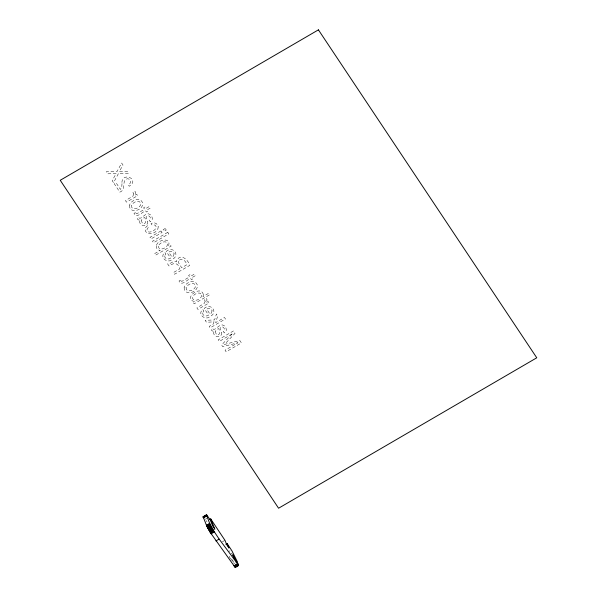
<?xml version="1.0" encoding="UTF-8"?>
<svg xmlns="http://www.w3.org/2000/svg" width="597" height="597" viewBox="0 0 597 597"><rect width="100%" height="100%" fill="white"/><g stroke="black" fill="none" stroke-linecap="round" stroke-linejoin="round"><path stroke-width="0.45" stroke-dasharray="2.98 2.24" d="M205.301 519.263L207.883 517.756M222.375 541.8L224.95 540.292M228.815 551.479L230.106 550.725M231.046 553.665L232.337 552.912M230.412 558.971L229.457 556.605L234.061 563.523L235.352 562.77M206.181 520.577L207.055 521.897M232.517 559.688L234.061 563.523M164.735 255.889C164.459 259.061 168.563 259.867 170.645 258.098L166.205 251.434C172.914 245.3 180.779 255.494 172.123 259.508C167.332 264.075 159.011 257.001 164.817 252.419L165.817 253.926L164.735 255.889M202.689 312.895C202.413 316.067 206.517 316.873 208.599 315.104L204.159 308.44C210.868 302.306 218.733 312.5 210.077 316.514C205.286 321.074 196.965 314.007 202.771 309.425L203.771 310.933L202.689 312.895M121.989 183.637L121.773 187.189L120.482 189.428L116.064 182.794L114.296 183.824L119.848 192.167C125.915 189.995 122.012 182.757 125.773 179.391C129.721 176.63 132.84 183.346 128.221 184.719L129.258 186.271C140.728 178.704 120.758 171.279 121.989 183.637M133.758 193.913L132.907 196.1L125.489 200.637L126.504 202.159L137.638 195.674L136.676 194.226L134.75 195.346L135.638 192.57L134.892 191.137L132.915 192.286L133.758 193.913M174.13 253.852L173.272 256.217L172.1 257.188L168.742 252.135C170.585 250.874 173.787 251.307 174.13 253.852M205.167 301.164L204.316 303.351L196.898 307.888L197.913 309.418L209.047 302.933L208.084 301.478L206.159 302.597L207.047 299.828L206.301 298.396L204.323 299.545L205.167 301.164M212.084 310.858L211.226 313.224L210.054 314.194L206.696 309.142C208.54 307.873 211.741 308.313 212.084 310.858M129.445 205.361C129.139 213.219 140.407 211.286 142.399 205.622A5.343 4.478 -21.9 0 0 142.504 202.525C139.817 196.488 130.847 200.204 129.445 205.361M184.122 287.493C183.816 295.351 195.085 293.411 197.085 287.754A5.343 4.478 -21.9 0 0 197.182 284.65C194.503 278.62 185.525 282.336 184.122 287.493M158.212 226.763C158.444 233.128 146.116 237.397 145.108 229.569A4.44 3.724 -21.9 0 1 145.959 227.166L147.578 225.606L148.571 227.091L147.131 228.994L147.034 229.957L147.877 231.449A2.672 2.239 -21.9 0 0 149.78 232.061C152.787 231.905 158.571 228.166 155.071 225.032L152.019 225.076L151.034 223.591C153.78 221.726 157.892 223.36 158.212 226.763M147.787 221.591C148.101 228.032 137.086 225.964 140.295 219.8L139.094 220.136L137.646 219.39L137.131 218.226L138.511 217.42C140.556 220.786 145.004 213.032 148.452 213.808C151.996 214.413 154.242 220.077 150.332 221.823L149.377 220.397C151.489 219.323 150.392 216.524 148.608 215.778L146.847 216.032L146.011 217.024L147.787 221.591M221.763 332.708C222.077 339.148 211.062 337.074 214.278 330.917L213.069 331.253L211.622 330.507L211.107 329.343L212.495 328.537C214.539 331.902 218.987 324.149 222.435 324.925C225.979 325.529 228.218 331.193 224.308 332.939L223.36 331.514C225.472 330.432 224.375 327.641 222.584 326.895L220.83 327.141L219.994 328.141L221.763 332.708M141.459 220.218C142.228 227.554 148.444 222.368 144.534 217.435L142.28 218.86L141.459 220.218M215.442 331.335C216.204 338.671 222.427 333.484 218.517 328.551L216.263 329.977L215.442 331.335M203.383 294.694L202.965 296.605L208.502 293.373L209.487 294.858L194.167 303.791L193.234 302.38L194.652 301.552C182.204 299.164 201.047 284.053 203.383 294.694M158.377 246.121C158.533 251.658 166.817 248.248 167.6 244.554C167.003 239.293 159.354 242.554 158.377 246.121M176.734 260.673L176.608 261.77C173.533 259.807 170.988 264.225 167.966 263.71L167.623 263.911L168.996 265.986C173.809 262.68 177.734 262.09 179.936 268.762L173.391 272.575L174.511 274.269L189.786 265.374C188.212 259.777 180.421 252.732 176.734 260.673M201.659 295.209C201.719 299.276 193.547 302.828 192.406 297.799C192.935 294.149 200.279 290.5 201.659 295.209M156.384 245.763C155.802 248.113 157.899 250.471 160.302 250.315L154.616 253.628L155.63 255.158L171.152 246.113L170.16 244.628L168.682 245.494C171.235 236.972 157.31 239.449 156.384 245.763M131.407 205.361C130.885 210.905 138.877 208.801 140.429 205.323A2.955 2.485 -21.9 0 0 140.735 203.226C138.773 198.958 132.915 202.39 131.407 205.361M186.092 287.485C185.57 293.037 193.555 290.926 195.107 287.455A2.955 2.485 -21.9 0 0 195.413 285.351C193.458 281.083 187.6 284.523 186.092 287.485M213.972 321.835L213.39 323.947L209.211 326.387L210.189 327.85L225.457 318.955L224.479 317.485L215.614 322.656L217.733 315.977L216.435 314.022L214.584 319.932L205.174 320.313L206.472 322.268L213.972 321.835M178.54 261.128L178.503 262.702L181.667 267.755L186.883 264.717C186.055 261.061 181.287 256.717 178.54 261.128M118.393 173.66L113.534 182.682L112.184 180.645L116.161 173.533L107.647 173.831L106.244 171.735L116.997 171.563L121.654 163.041L122.989 165.048L119.251 171.615L127.213 171.391L128.624 173.503L118.393 173.66M232.106 333.917L221.591 344.984L222.711 346.656L237.972 342.73L225.062 350.193L226.136 351.805L241.404 342.909L239.8 340.491L224.502 344.432L235.046 333.35L233.449 330.954L218.181 339.857L219.248 341.462L232.106 333.917M135.467 212.539L133.989 213.398C136.079 219.323 142.638 211.599 145.586 210.801L146.407 212.032L147.937 211.144L147.116 209.913L150.228 208.099L149.198 206.555L146.086 208.368L145.123 206.913L143.593 207.808L144.564 209.256L137.295 213.487L136.303 213.622L135.467 212.539M161.026 230.912L149.951 237.367L150.981 238.927L162.063 232.464L161.026 230.912M165.22 228.472L163.1 229.711L164.13 231.263L166.25 230.024L165.22 228.472M167.779 232.315L152.511 241.218L153.526 242.74L168.794 233.845L167.779 232.315M180.495 280.172L179.018 281.03C181.107 286.956 187.667 279.232 190.615 278.433L191.436 279.665L192.965 278.777L192.144 277.545L195.256 275.732L194.226 274.187L191.115 276.001L190.152 274.545L188.622 275.433L189.592 276.889L182.324 281.12L181.331 281.254L180.495 280.172"/><path stroke-width="0.9" d="M225.853 544.337L227.144 543.583L231.912 550.777L237.293 561.643L232.688 554.725L233.636 557.091L238.248 564.008C239.763 566.18 234.696 568.598 234.009 565.777L210.375 532.599L206.674 525.882L203.167 516.756L206.435 514.853L206.928 515.211L210.286 520.017L212.666 525.935L214.86 529.233L210.696 518.883L209.405 519.636M206.435 514.853L209.905 524.002L213.868 531.136L219.136 539.069L238.569 565.232L235.181 567.12M203.152 516.823L206.577 514.898M203.144 516.92L206.674 514.965M203.167 517.047L206.793 515.077M203.204 517.203L206.435 515.323M203.264 517.398L206.495 515.517M203.346 517.621L206.569 515.741M203.443 517.875L206.666 515.995M206.428 525.293L209.651 523.412M206.54 525.576L209.771 523.696M206.674 525.882L209.905 524.002M206.823 526.211L210.054 524.33M206.995 526.561L210.219 524.681M207.174 526.935L210.405 525.054M207.368 527.323L210.599 525.45M207.577 527.733L210.808 525.853M207.801 528.158L211.032 526.278M208.032 528.591L211.263 526.711M208.278 529.032L211.502 527.151M208.525 529.479L211.748 527.599M208.778 529.935L212.01 528.054M209.04 530.39L212.271 528.509M209.308 530.845L212.532 528.964M209.577 531.293L212.801 529.412M209.845 531.74L213.069 529.86M210.114 532.173L213.338 530.293M210.375 532.599L213.599 530.718M210.637 533.017L213.868 531.136M210.89 533.412L214.122 531.531M211.144 533.793L214.368 531.912M215.913 540.949L219.136 539.069M234.009 565.777L237.233 563.896M234.203 566.046L237.434 564.165M234.39 566.284L237.613 564.404M234.561 566.501L237.785 564.62M234.718 566.687L237.942 564.807M237.173 565.344L238.464 564.59M234.86 566.844L238.524 564.777M234.987 566.963L238.561 564.941M235.091 567.06L238.584 565.068M210.696 518.883L224.95 540.292L226.741 544.748L228.935 548.039L227.144 543.583M318.417 29.85L60.237 180.279L278.583 508.226L536.763 357.797L318.417 29.85"/></g></svg>
